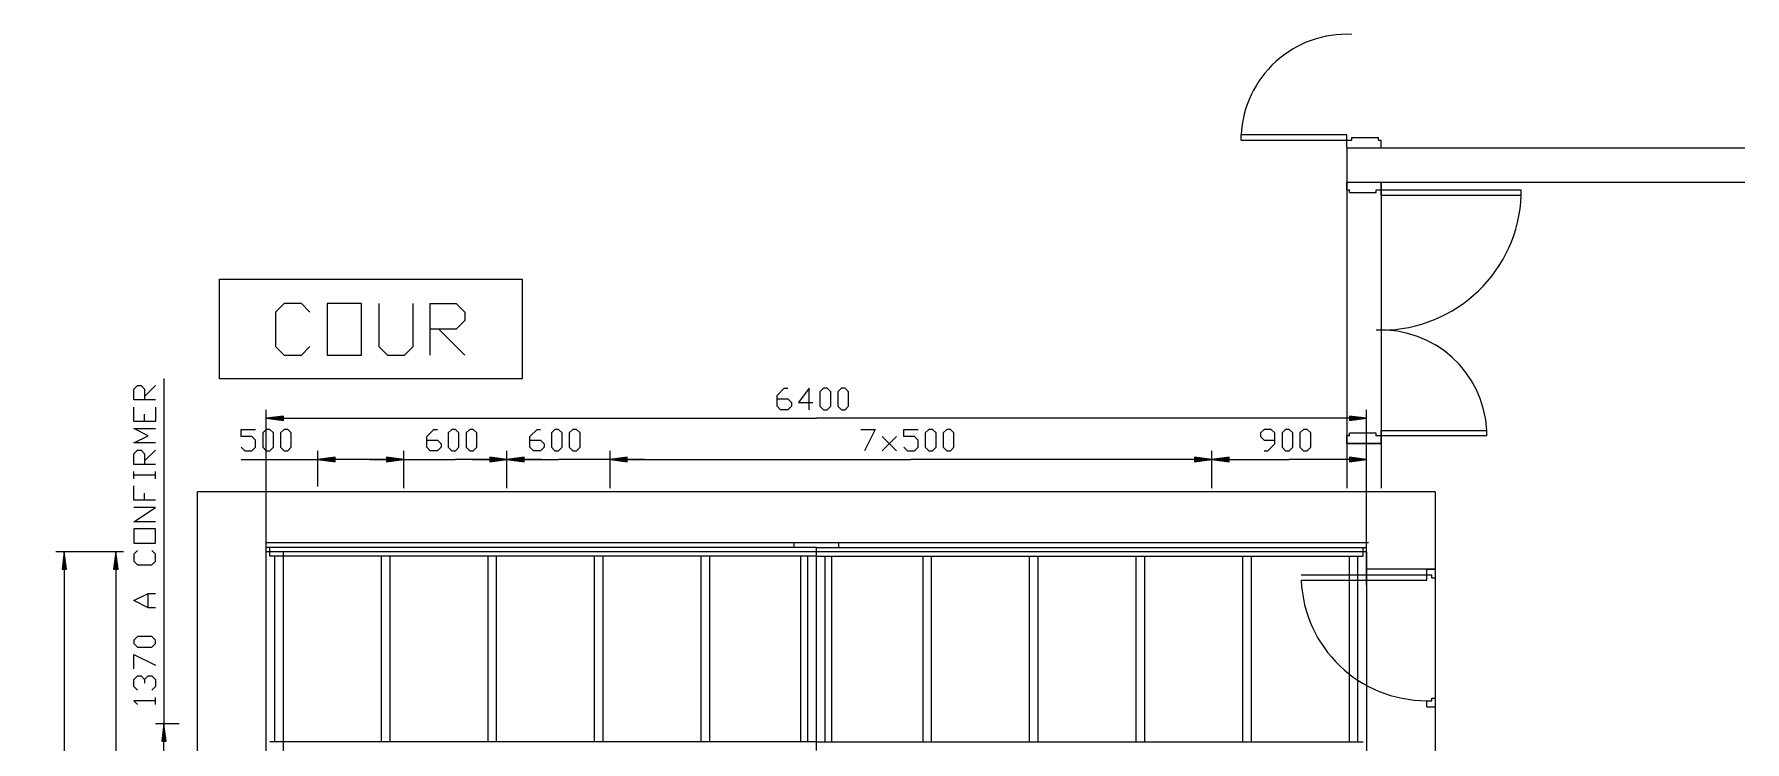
# Model space of a CAD drawing. Header units: millimetres. Extents: x 53635 to 142317, y 101101 to 147193.
# Drawn here: x 54319 to 64269, y 120989 to 125103 of the extents above; entities that cross this region are included whole.
import ezdxf

# ---------------------------------------------------------------- set-up
doc = ezdxf.new("R2010")
doc.units = ezdxf.units.MM
doc.header["$LTSCALE"] = 0.5
doc.header["$MEASUREMENT"] = 0
doc.layers.get('0').update_dxf_attribs({"lineweight": 0})
for name, color, linetype, lineweight in [('-beton', 6, 'Continuous', 0), ('-fort', 7, 'Continuous', 0), ('beton', 6, 'Continuous', 0), ('betonfin', 1, 'Continuous', 0), ('COT', 3, 'Continuous', 0)]:
    doc.layers.add(name, color=color, linetype=linetype, lineweight=lineweight)
doc.styles.add('_TCW_TXTSTY_1', font='TIMES.TTF')
doc.styles.get("Standard").update_dxf_attribs({"font": 'TXT.SHX'})
doc.dimstyles.get("Standard").update_dxf_attribs({"dimscale": 10, "dimtxt": 1.5, "dimasz": 2, "dimexe": 1, "dimexo": 1, "dimgap": 1, "dimtad": 1, "dimrnd": 0.5, "dimdsep": 46, "dimtxsty": '_TCW_TXTSTY_1', "dimcen": 0.09, "dimclrd": 3, "dimclre": 3, "dimclrt": 3, "dimadec": 0, "dimazin": 0, "dimtfac": 1, "dimtdec": 3, "dimtmove": 0, "dimatfit": 0, "dimfxl": 1, "dimfrac": 2, "dimtolj": 1, "dimtzin": 0, "dimarcsym": 0})

# ---------------------------------------------------------------- blocks, each defined once
blk = doc.blocks.new('*D26')
at = {"layer": 'COT', "linetype": 'Continuous'}
for points in [[(61169, 122630.3), (61269, 122617.3), (61269, 122643.3)], [(62069, 122630.3), (61969, 122643.3), (61969, 122617.3)]]:
    blk.add_hatch(color=3, dxfattribs=at).paths.add_polyline_path(points)
at = {"linetype": 'ByBlock', "flags": 128}
for points in [[(61473.2, 122680.3), (61494, 122680.3), (61535.7, 122721.9), (61535.7, 122784.4), (61514.8, 122805.3), (61473.2, 122805.3), (61452.3, 122784.4), (61452.3, 122763.6), (61473.2, 122742.8), (61535.7, 122742.8)], [(61598.2, 122680.3), (61619, 122680.3), (61639.8, 122701.1), (61639.8, 122784.4), (61619, 122805.3), (61598.2, 122805.3), (61577.3, 122784.4), (61577.3, 122701.1), (61598.2, 122680.3)], [(61702.3, 122680.3), (61723.2, 122680.3), (61744, 122701.1), (61744, 122784.4), (61723.2, 122805.3), (61702.3, 122805.3), (61681.5, 122784.4), (61681.5, 122701.1), (61702.3, 122680.3)]]:
    blk.add_lwpolyline(points, dxfattribs=at)
at = {"layer": 'COT', "color": 3, "linetype": 'Continuous'}
for p, q in [((61169, 122463.5), (61169, 122680.3)), ((62069, 122463.5), (62069, 122680.3))]:
    blk.add_line(p, q, dxfattribs=at)
at = {"layer": 'COT', "color": 3, "linetype": 'Continuous', "flags": 128}
for points in [[(61169, 122630.3), (61269, 122617.3), (61269, 122643.3)], [(62069, 122630.3), (61969, 122643.3), (61969, 122617.3)]]:
    blk.add_lwpolyline(points, close=True, dxfattribs=at)
for points in [[(61269, 122630.3), (61269, 122630.3), (61269, 122630.3), (61619, 122630.3)], [(61969, 122630.3), (61969, 122630.3), (61969, 122630.3), (61619, 122630.3)]]:
    blk.add_lwpolyline(points, dxfattribs=at)
blk = doc.blocks.new('*D27')
at = {"layer": 'COT', "linetype": 'Continuous'}
for points in [[(57669, 122630.3), (57769, 122617.3), (57769, 122643.3)], [(61169, 122630.3), (61069, 122643.3), (61069, 122617.3)]]:
    blk.add_hatch(color=3, dxfattribs=at).paths.add_polyline_path(points)
at = {"linetype": 'ByBlock', "flags": 128}
for points in [[(59127.3, 122805.3), (59210.7, 122805.3), (59148.2, 122680.3)], [(59377.3, 122701.1), (59398.2, 122680.3), (59439.8, 122680.3), (59460.7, 122701.1), (59460.7, 122742.8), (59439.8, 122763.6), (59377.3, 122763.6), (59377.3, 122805.3), (59460.7, 122805.3)], [(59523.2, 122680.3), (59544, 122680.3), (59564.8, 122701.1), (59564.8, 122784.4), (59544, 122805.3), (59523.2, 122805.3), (59502.3, 122784.4), (59502.3, 122701.1), (59523.2, 122680.3)], [(59627.3, 122680.3), (59648.2, 122680.3), (59669, 122701.1), (59669, 122784.4), (59648.2, 122805.3), (59627.3, 122805.3), (59606.5, 122784.4), (59606.5, 122701.1), (59627.3, 122680.3)], [(59252.3, 122763.6), (59335.7, 122680.3)]]:
    blk.add_lwpolyline(points, dxfattribs=at)
at = {"linetype": 'ByBlock'}
blk.add_lwpolyline([(59252.3, 122680.3), (59335.7, 122763.6)], dxfattribs=at)
at = {"layer": 'COT', "color": 3, "linetype": 'Continuous'}
for p, q in [((57669, 122473.5), (57669, 122680.3)), ((61169, 122513.5), (61169, 122680.3))]:
    blk.add_line(p, q, dxfattribs=at)
at = {"layer": 'COT', "color": 3, "linetype": 'Continuous', "flags": 128}
for points in [[(57669, 122630.3), (57769, 122617.3), (57769, 122643.3)], [(61169, 122630.3), (61069, 122643.3), (61069, 122617.3)]]:
    blk.add_lwpolyline(points, close=True, dxfattribs=at)
for points in [[(57769, 122630.3), (57769, 122630.3), (57769, 122630.3), (59419, 122630.3)], [(61069, 122630.3), (61069, 122630.3), (61069, 122630.3), (59419, 122630.3)]]:
    blk.add_lwpolyline(points, dxfattribs=at)
blk = doc.blocks.new('*D28')
at = {"layer": 'COT', "linetype": 'Continuous'}
for points in [[(57069, 122630.3), (56969, 122643.3), (56969, 122617.3)], [(57669, 122630.3), (57769, 122617.3), (57769, 122643.3)]]:
    blk.add_hatch(color=3, dxfattribs=at).paths.add_polyline_path(points)
at = {"linetype": 'ByBlock', "flags": 128}
for points in [[(57202.3, 122742.8), (57264.8, 122742.8), (57285.7, 122721.9), (57285.7, 122701.1), (57264.8, 122680.3), (57223.2, 122680.3), (57202.3, 122701.1), (57202.3, 122763.6), (57244, 122805.3), (57264.8, 122805.3)], [(57348.2, 122680.3), (57369, 122680.3), (57389.8, 122701.1), (57389.8, 122784.4), (57369, 122805.3), (57348.2, 122805.3), (57327.3, 122784.4), (57327.3, 122701.1), (57348.2, 122680.3)], [(57452.3, 122680.3), (57473.2, 122680.3), (57494, 122701.1), (57494, 122784.4), (57473.2, 122805.3), (57452.3, 122805.3), (57431.5, 122784.4), (57431.5, 122701.1), (57452.3, 122680.3)]]:
    blk.add_lwpolyline(points, dxfattribs=at)
at = {"layer": 'COT', "color": 3, "linetype": 'Continuous'}
for p, q in [((57069, 122463.5), (57069, 122680.3)), ((57669, 122463.5), (57669, 122680.3))]:
    blk.add_line(p, q, dxfattribs=at)
at = {"layer": 'COT', "color": 3, "linetype": 'Continuous', "flags": 128}
for points in [[(56869, 122630.3), (56969, 122630.3)], [(57869, 122630.3), (57769, 122630.3)]]:
    blk.add_lwpolyline(points, dxfattribs=at)
for points in [[(57069, 122630.3), (56969, 122643.3), (56969, 122617.3)], [(57669, 122630.3), (57769, 122617.3), (57769, 122643.3)]]:
    blk.add_lwpolyline(points, close=True, dxfattribs=at)
at = {"layer": 'COT', "color": 3, "linetype": 'Continuous'}
for points in [[(57069, 122630.3), (57369, 122630.3)], [(57669, 122630.3), (57369, 122630.3)]]:
    blk.add_lwpolyline(points, dxfattribs=at)
blk = doc.blocks.new('*D29')
at = {"layer": 'COT', "linetype": 'Continuous'}
for points in [[(56469, 122630.3), (56369, 122643.3), (56369, 122617.3)], [(57069, 122630.3), (57169, 122617.3), (57169, 122643.3)]]:
    blk.add_hatch(color=3, dxfattribs=at).paths.add_polyline_path(points)
at = {"linetype": 'ByBlock', "flags": 128}
for points in [[(56602.3, 122742.8), (56664.8, 122742.8), (56685.7, 122721.9), (56685.7, 122701.1), (56664.8, 122680.3), (56623.2, 122680.3), (56602.3, 122701.1), (56602.3, 122763.6), (56644, 122805.3), (56664.8, 122805.3)], [(56748.2, 122680.3), (56769, 122680.3), (56789.8, 122701.1), (56789.8, 122784.4), (56769, 122805.3), (56748.2, 122805.3), (56727.3, 122784.4), (56727.3, 122701.1), (56748.2, 122680.3)], [(56852.3, 122680.3), (56873.2, 122680.3), (56894, 122701.1), (56894, 122784.4), (56873.2, 122805.3), (56852.3, 122805.3), (56831.5, 122784.4), (56831.5, 122701.1), (56852.3, 122680.3)]]:
    blk.add_lwpolyline(points, dxfattribs=at)
at = {"layer": 'COT', "color": 3, "linetype": 'Continuous'}
for p, q in [((56469, 122463.5), (56469, 122680.3)), ((57069, 122463.5), (57069, 122680.3))]:
    blk.add_line(p, q, dxfattribs=at)
at = {"layer": 'COT', "color": 3, "linetype": 'Continuous', "flags": 128}
for points in [[(56269, 122630.3), (56369, 122630.3)], [(57269, 122630.3), (57169, 122630.3)]]:
    blk.add_lwpolyline(points, dxfattribs=at)
for points in [[(56469, 122630.3), (56369, 122643.3), (56369, 122617.3)], [(57069, 122630.3), (57169, 122617.3), (57169, 122643.3)]]:
    blk.add_lwpolyline(points, close=True, dxfattribs=at)
at = {"layer": 'COT', "color": 3, "linetype": 'Continuous'}
for points in [[(56469, 122630.3), (56769, 122630.3)], [(57069, 122630.3), (56769, 122630.3)]]:
    blk.add_lwpolyline(points, dxfattribs=at)
blk = doc.blocks.new('*D30')
at = {"layer": 'COT', "linetype": 'Continuous'}
for points in [[(55969, 122630.3), (56069, 122617.3), (56069, 122643.3)], [(56469, 122630.3), (56369, 122643.3), (56369, 122617.3)]]:
    blk.add_hatch(color=3, dxfattribs=at).paths.add_polyline_path(points)
at = {"linetype": 'ByBlock', "flags": 128}
for points in [[(55523.2, 122701.1), (55544, 122680.3), (55585.7, 122680.3), (55606.5, 122701.1), (55606.5, 122742.8), (55585.7, 122763.6), (55523.2, 122763.6), (55523.2, 122805.3), (55606.5, 122805.3)], [(55669, 122680.3), (55689.8, 122680.3), (55710.7, 122701.1), (55710.7, 122784.4), (55689.8, 122805.3), (55669, 122805.3), (55648.2, 122784.4), (55648.2, 122701.1), (55669, 122680.3)], [(55773.2, 122680.3), (55794, 122680.3), (55814.8, 122701.1), (55814.8, 122784.4), (55794, 122805.3), (55773.2, 122805.3), (55752.3, 122784.4), (55752.3, 122701.1), (55773.2, 122680.3)]]:
    blk.add_lwpolyline(points, dxfattribs=at)
at = {"layer": 'COT', "color": 3, "linetype": 'Continuous'}
for p, q in [((55969, 122473.5), (55969, 122680.3)), ((56469, 122513.5), (56469, 122680.3))]:
    blk.add_line(p, q, dxfattribs=at)
at = {"layer": 'COT', "color": 3, "linetype": 'Continuous', "flags": 128}
for points in [[(55523.2, 122630.3), (55856.5, 122630.3), (55969, 122630.3), (56019, 122630.3)], [(56369, 122630.3), (56069, 122630.3), (56069, 122630.3), (56019, 122630.3)]]:
    blk.add_lwpolyline(points, dxfattribs=at)
for points in [[(55969, 122630.3), (56069, 122617.3), (56069, 122643.3)], [(56469, 122630.3), (56369, 122643.3), (56369, 122617.3)]]:
    blk.add_lwpolyline(points, close=True, dxfattribs=at)
blk = doc.blocks.new('*D61')
at = {"layer": 'COT', "linetype": 'Continuous'}
for points in [[(55669, 122869.8), (55769, 122856.8), (55769, 122882.8)], [(62069, 122869.8), (61969, 122882.8), (61969, 122856.8)]]:
    blk.add_hatch(color=3, dxfattribs=at).paths.add_polyline_path(points)
at = {"linetype": 'ByBlock', "flags": 128}
for points in [[(58639.8, 122982.3), (58702.3, 122982.3), (58723.2, 122961.5), (58723.2, 122940.6), (58702.3, 122919.8), (58660.7, 122919.8), (58639.8, 122940.6), (58639.8, 123003.1), (58681.5, 123044.8), (58702.3, 123044.8)], [(58827.3, 122919.8), (58827.3, 123044.8), (58764.8, 122961.5), (58848.2, 122961.5)], [(58910.7, 122919.8), (58931.5, 122919.8), (58952.3, 122940.6), (58952.3, 123024), (58931.5, 123044.8), (58910.7, 123044.8), (58889.8, 123024), (58889.8, 122940.6), (58910.7, 122919.8)], [(59014.8, 122919.8), (59035.7, 122919.8), (59056.5, 122940.6), (59056.5, 123024), (59035.7, 123044.8), (59014.8, 123044.8), (58994, 123024), (58994, 122940.6), (59014.8, 122919.8)]]:
    blk.add_lwpolyline(points, dxfattribs=at)
at = {"layer": 'COT', "color": 3, "linetype": 'Continuous'}
for p, q in [((55669, 121901.9), (55669, 122919.8)), ((62069, 121901.9), (62069, 122919.8))]:
    blk.add_line(p, q, dxfattribs=at)
at = {"layer": 'COT', "color": 3, "linetype": 'Continuous', "flags": 128}
for points in [[(55669, 122869.8), (55769, 122856.8), (55769, 122882.8)], [(62069, 122869.8), (61969, 122882.8), (61969, 122856.8)]]:
    blk.add_lwpolyline(points, close=True, dxfattribs=at)
for points in [[(55769, 122869.8), (55769, 122869.8), (55769, 122869.8), (58869, 122869.8)], [(61969, 122869.8), (61969, 122869.8), (61969, 122869.8), (58869, 122869.8)]]:
    blk.add_lwpolyline(points, dxfattribs=at)
blk = doc.blocks.new('*D63')
at = {"layer": 'COT', "linetype": 'Continuous'}
for points in [[(54794, 122093), (54781, 121993), (54807, 121993)], [(54794, 113721.6), (54807, 113821.6), (54781, 113821.6)]]:
    blk.add_hatch(color=3, dxfattribs=at).paths.add_polyline_path(points)
at = {"linetype": 'ByBlock', "flags": 128}
for points in [[(54639.8, 118032.3), (54619, 118053.1), (54619, 118094.8), (54639.8, 118115.6), (54660.6, 118115.6), (54681.5, 118094.8), (54681.5, 118053.1), (54702.3, 118032.3), (54744, 118032.3), (54744, 118115.6)], [(54619, 117907.3), (54619, 117990.6), (54744, 117928.1)], [(54639.8, 117782.3), (54619, 117803.1), (54619, 117844.8), (54639.8, 117865.6), (54660.6, 117865.6), (54681.5, 117844.8), (54681.5, 117824)], [(54744, 117678.1), (54744, 117719.8), (54723.1, 117740.6), (54702.3, 117740.6), (54681.5, 117719.8), (54681.5, 117678.1), (54660.6, 117657.3), (54639.8, 117657.3), (54619, 117678.1), (54619, 117719.8), (54639.8, 117740.6), (54660.6, 117740.6), (54681.5, 117719.8)]]:
    blk.add_lwpolyline(points, dxfattribs=at)
at = {"linetype": 'ByBlock'}
for points in [[(54681.5, 117844.8), (54702.3, 117865.6), (54723.1, 117865.6), (54744, 117844.8), (54744, 117803.1), (54723.1, 117782.3)], [(54681.5, 117678.1), (54702.3, 117657.3), (54723.1, 117657.3), (54744, 117678.1)]]:
    blk.add_lwpolyline(points, dxfattribs=at)
at = {"layer": 'COT', "color": 3, "linetype": 'Continuous'}
for p, q in [((54821.7, 122093), (54744, 122093)), ((55162.6, 113721.6), (54744, 113721.6))]:
    blk.add_line(p, q, dxfattribs=at)
at = {"layer": 'COT', "color": 3, "linetype": 'Continuous', "flags": 128}
for points in [[(54794, 122093), (54781, 121993), (54807, 121993)], [(54794, 113721.6), (54807, 113821.6), (54781, 113821.6)]]:
    blk.add_lwpolyline(points, close=True, dxfattribs=at)
for points in [[(54794, 121993), (54794, 121993), (54794, 121993), (54794, 117907.3)], [(54794, 113821.6), (54794, 113821.6), (54794, 113821.6), (54794, 117907.3)]]:
    blk.add_lwpolyline(points, dxfattribs=at)
blk = doc.blocks.new('*D64')
at = {"layer": 'COT', "linetype": 'Continuous'}
for points in [[(54494.2, 122093), (54481.2, 121993), (54507.2, 121993)], [(54494.2, 105350.2), (54507.2, 105450.2), (54481.2, 105450.2)]]:
    blk.add_hatch(color=3, dxfattribs=at).paths.add_polyline_path(points)
at = {"linetype": 'ByBlock', "flags": 128}
for points in [[(54444.2, 114575.8), (54444.2, 114492.4), (54319.2, 114492.4), (54319.2, 114575.8)], [(54319.2, 114367.4), (54423.4, 114367.4), (54444.2, 114388.3), (54444.2, 114429.9), (54423.4, 114450.8), (54319.2, 114450.8)], [(54444.2, 114263.3), (54444.2, 114284.1), (54402.6, 114325.8), (54340.1, 114325.8), (54319.2, 114304.9), (54319.2, 114263.3), (54340.1, 114242.4), (54423.4, 114242.4), (54444.2, 114263.3)], [(54444.2, 114159.1), (54444.2, 114200.8)], [(54444.2, 114034.1), (54319.2, 114034.1), (54319.2, 114096.6), (54340.1, 114117.4), (54360.9, 114117.4), (54381.7, 114096.6), (54381.7, 114034.1)], [(54444.2, 113909.1), (54444.2, 113992.4), (54319.2, 113992.4), (54319.2, 113909.1), (54444.2, 113909.1)], [(54444.2, 113867.4), (54444.2, 113784.1), (54319.2, 113784.1), (54319.2, 113867.4)], [(54444.2, 113659.1), (54319.2, 113659.1)], [(54444.2, 113575.8), (54319.2, 113575.8)], [(54340.1, 113284.1), (54319.2, 113304.9), (54319.2, 113346.6), (54340.1, 113367.4), (54360.9, 113367.4), (54381.7, 113346.6), (54381.7, 113304.9), (54402.6, 113284.1), (54444.2, 113284.1), (54444.2, 113367.4)], [(54444.2, 113221.6), (54319.2, 113221.6), (54402.6, 113159.1), (54402.6, 113242.4)], [(54319.2, 113034.1), (54319.2, 113117.4), (54444.2, 113054.9)], [(54381.7, 112909.1), (54381.7, 112971.6), (54402.6, 112992.4), (54423.4, 112992.4), (54444.2, 112971.6), (54444.2, 112929.9), (54423.4, 112909.1), (54360.9, 112909.1), (54319.2, 112950.8), (54319.2, 112971.6)], [(54444.2, 112825.8), (54444.2, 112867.4)]]:
    blk.add_lwpolyline(points, dxfattribs=at)
at = {"linetype": 'ByBlock'}
for points in [[(54381.7, 114492.4), (54381.7, 114534.1)], [(54402.6, 114284.1), (54444.2, 114325.8)], [(54319.2, 114159.1), (54319.2, 114200.8)], [(54444.2, 114179.9), (54319.2, 114179.9)], [(54381.7, 114054.9), (54444.2, 114117.4)], [(54381.7, 113784.1), (54381.7, 113825.8)], [(54444.2, 113742.4), (54319.2, 113742.4)], [(54381.7, 113659.1), (54381.7, 113742.4)], [(54319.2, 113534.1), (54319.2, 113617.4)], [(54444.2, 112846.6), (54319.2, 112846.6), (54340.1, 112825.8)]]:
    blk.add_lwpolyline(points, dxfattribs=at)
at = {"layer": 'COT', "color": 3, "linetype": 'Continuous'}
for p, q in [((54839.1, 122093), (54444.2, 122093)), ((54886, 105350.2), (54444.2, 105350.2))]:
    blk.add_line(p, q, dxfattribs=at)
at = {"layer": 'COT', "color": 3, "linetype": 'Continuous', "flags": 128}
for points in [[(54494.2, 122093), (54481.2, 121993), (54507.2, 121993)], [(54494.2, 105350.2), (54507.2, 105450.2), (54481.2, 105450.2)]]:
    blk.add_lwpolyline(points, close=True, dxfattribs=at)
for points in [[(54494.2, 121993), (54494.2, 121993), (54494.2, 121993), (54494.2, 105450.2)], [(54494.2, 105450.2), (54494.2, 105450.2), (54494.2, 105450.2), (54494.2, 105450.2)]]:
    blk.add_lwpolyline(points, dxfattribs=at)
blk = doc.blocks.new('*D69')
at = {"layer": 'COT', "linetype": 'Continuous'}
for points in [[(55074, 121093), (55061, 120993), (55087, 120993)], [(55074, 119721.6), (55087, 119821.6), (55061, 119821.6)]]:
    blk.add_hatch(color=3, dxfattribs=at).paths.add_polyline_path(points)
at = {"linetype": 'ByBlock', "flags": 128}
for points in [[(55024, 122976.4), (54899, 122976.4), (54899, 123038.9), (54919.8, 123059.7), (54940.6, 123059.7), (54961.5, 123038.9), (54961.5, 122976.4)], [(55024, 122934.7), (55024, 122851.4), (54899, 122851.4), (54899, 122934.7)], [(55024, 122726.4), (54899, 122726.4), (54982.3, 122768), (54899, 122809.7), (55024, 122809.7)], [(55024, 122601.4), (54899, 122601.4), (54899, 122663.9), (54919.8, 122684.7), (54940.6, 122684.7), (54961.5, 122663.9), (54961.5, 122601.4)], [(55024, 122518), (55024, 122559.7)], [(55024, 122393), (54899, 122393), (54899, 122476.4)], [(55024, 122268), (54899, 122268), (55024, 122351.4), (54899, 122351.4)], [(55024, 122143), (55024, 122226.4), (54899, 122226.4), (54899, 122143), (55024, 122143)], [(54919.8, 122101.4), (54899, 122080.5), (54899, 122038.9), (54919.8, 122018), (55003.1, 122018), (55024, 122038.9), (55024, 122080.5), (55003.1, 122101.4)], [(55024, 121768), (54982.3, 121768), (54899, 121809.7), (54982.3, 121851.4), (55024, 121851.4)], [(55024, 121559.7), (55024, 121580.5), (55003.1, 121601.4), (54919.8, 121601.4), (54899, 121580.5), (54899, 121559.7), (54919.8, 121538.9), (55003.1, 121538.9), (55024, 121559.7)], [(54899, 121413.9), (54899, 121497.2), (55024, 121434.7)], [(54919.8, 121288.9), (54899, 121309.7), (54899, 121351.4), (54919.8, 121372.2), (54940.6, 121372.2), (54961.5, 121351.4), (54961.5, 121330.5)], [(55024, 121205.5), (55024, 121247.2)]]:
    blk.add_lwpolyline(points, dxfattribs=at)
at = {"linetype": 'ByBlock'}
for points in [[(54961.5, 122997.2), (55024, 123059.7)], [(54961.5, 122851.4), (54961.5, 122893)], [(54961.5, 122622.2), (55024, 122684.7)], [(54899, 122518), (54899, 122559.7)], [(55024, 122538.9), (54899, 122538.9)], [(54961.5, 122393), (54961.5, 122434.7)], [(54982.3, 121768), (54982.3, 121851.4)], [(54961.5, 121351.4), (54982.3, 121372.2), (55003.1, 121372.2), (55024, 121351.4), (55024, 121309.7), (55003.1, 121288.9)], [(55024, 121226.4), (54899, 121226.4), (54919.8, 121205.5)]]:
    blk.add_lwpolyline(points, dxfattribs=at)
at = {"layer": 'COT', "color": 3, "linetype": 'Continuous'}
for p, q in [((55162.6, 121093), (55024, 121093)), ((55162.6, 119721.6), (55024, 119721.6))]:
    blk.add_line(p, q, dxfattribs=at)
at = {"layer": 'COT', "color": 3, "linetype": 'Continuous', "flags": 128}
for points in [[(55074, 123101.4), (55074, 121205.5), (55074, 121093), (55074, 121043)], [(55074, 119821.6), (55074, 120993), (55074, 120993), (55074, 121043)]]:
    blk.add_lwpolyline(points, dxfattribs=at)
for points in [[(55074, 121093), (55061, 120993), (55087, 120993)], [(55074, 119721.6), (55087, 119821.6), (55061, 119821.6)]]:
    blk.add_lwpolyline(points, close=True, dxfattribs=at)

msp = doc.modelspace()

# ---------------------------------------------------------------- linework, layer by layer
at = {"layer": '-beton'}
msp.add_line((62080, 122146.58), (55669, 122146.58), dxfattribs=at)
at = {"layer": '-fort'}
for p, q in [((58869, 122119.08), (55669, 122119.08)), ((55689, 122069.08), (55689, 122119.08)), ((58739, 122119.08), (58739, 122143.02)), ((58869, 122119.08), (62069, 122119.08)), ((58869, 120939.08), (58869, 122119.08)), ((58869, 120939.08), (58869, 122119.08)), ((58999, 122119.08), (58999, 122143.02)), ((62049, 122069.08), (62049, 122119.08)), ((58869, 122069.08), (55689, 122069.08)), ((55719, 120989.08), (55719, 122069.08)), ((55769, 120989.08), (55769, 122069.08)), ((56339, 120989.08), (56339, 122069.08)), ((56389, 120989.08), (56389, 122069.08)), ((56959, 120989.08), (56959, 122069.08)), ((57009, 120989.08), (57009, 122069.08)), ((57579, 120989.08), (57579, 122069.08)), ((57629, 120989.08), (57629, 122069.08)), ((58199, 120989.08), (58199, 122069.08)), ((58249, 120989.08), (58249, 122069.08)), ((58779, 120989.08), (58779, 122069.08)), ((58819, 120989.08), (58819, 122069.08)), ((58869, 122069.08), (62049, 122069.08)), ((58919, 120989.08), (58919, 122069.08)), ((58959, 120989.08), (58959, 122069.08)), ((59489, 120989.08), (59489, 122069.08)), ((59539, 120989.08), (59539, 122069.08)), ((60109, 120989.08), (60109, 122069.08)), ((60159, 120989.08), (60159, 122069.08)), ((60729, 120989.08), (60729, 122069.08)), ((60779, 120989.08), (60779, 122069.08)), ((61349, 120989.08), (61349, 122069.08)), ((61399, 120989.08), (61399, 122069.08)), ((61969, 120989.08), (61969, 122069.08)), ((62019, 120989.08), (62019, 122069.08)), ((58869, 120989.08), (55689, 120989.08)), ((58869, 120989.08), (62049, 120989.08))]:
    msp.add_line(p, q, dxfattribs=at)
at = {"linetype": 'ByBlock', "flags": 128}
for points in [[(55923.31, 123487.6), (55873.31, 123537.6), (55773.31, 123537.6), (55723.31, 123487.6), (55723.31, 123287.6), (55773.31, 123237.6), (55873.31, 123237.6), (55923.31, 123287.6)], [(56023.31, 123237.6), (56223.31, 123237.6), (56223.31, 123537.6), (56023.31, 123537.6), (56023.31, 123237.6)], [(56323.31, 123537.6), (56323.31, 123287.6), (56373.31, 123237.6), (56473.31, 123237.6), (56523.31, 123287.6), (56523.31, 123537.6)], [(56623.31, 123237.6), (56623.31, 123537.6), (56773.31, 123537.6), (56823.31, 123487.6), (56823.31, 123437.6), (56773.31, 123387.6), (56623.31, 123387.6)]]:
    msp.add_lwpolyline(points, dxfattribs=at)
at = {"linetype": 'ByBlock'}
msp.add_lwpolyline([(56673.31, 123387.6), (56823.31, 123237.6)], dxfattribs=at)
at = {"layer": 'beton'}
for p, q in [((61954, 124442.86), (64249.02, 124442.8)), ((61954, 124442.86), (61954, 124243.02)), ((61954, 124243.02), (64249.02, 124242.99)), ((62469, 122443.02), (55269, 122443.02)), ((55269, 105348.4), (55269, 122443.02)), ((62469, 122443.02), (62469, 105050.15)), ((62069, 122093.02), (55669, 122093.02)), ((55669, 105350.15), (55669, 122093.02)), ((62069, 122093.02), (62069, 105350.15))]:
    msp.add_line(p, q, dxfattribs=at)
at = {"layer": 'betonfin'}
for p, q in [((61954, 124517.86), (61339, 124517.86)), ((61339, 124487.86), (61339, 124517.86)), ((61339, 124487.86), (61984, 124487.86)), ((61954, 124442.86), (61954, 124517.86)), ((61984, 124502.86), (62139, 124502.86)), ((61984, 124487.86), (61984, 124502.86)), ((62139, 124487.86), (62139, 124502.86)), ((62139, 124487.86), (62154, 124487.86)), ((62154, 124442.86), (62154, 124487.86)), ((61954, 124442.86), (64269.02, 124442.79)), ((61954, 124442.86), (61954, 124243.02)), ((61954, 124442.86), (62154, 124442.86)), ((61954, 124243.02), (64269.02, 124242.99)), ((61954, 124243.02), (62154, 124243.02)), ((61954, 124198.02), (61954, 124243.02)), ((61954, 124243.02), (61954, 122743.02)), ((61954, 124198.02), (61969, 124198.02)), ((61969, 124183.02), (61969, 124198.02)), ((61969, 124183.02), (62124, 124183.02)), ((62124, 124183.02), (62124, 124198.02)), ((62124, 124198.02), (62968.45, 124198.02)), ((62124, 124198.02), (62969, 124198.02)), ((62153.93, 124243.02), (62153.87, 122743.02)), ((62154, 124168.02), (62154, 124243.02)), ((62969, 124168.02), (62969, 124198.02)), ((62154, 124168.02), (62969, 124168.02)), ((61969, 122768.02), (61969, 122783.02)), ((62124, 122783.02), (61969, 122783.02)), ((62124, 122768.02), (62124, 122783.02)), ((62154, 122723.02), (62154, 122798.02)), ((62154, 122798.02), (62769, 122798.02)), ((62769, 122768.02), (62769, 122798.02)), ((61954, 122743.02), (61953.99, 122463.05)), ((61969, 122768.02), (61954, 122768.02)), ((61954, 122723.02), (61954, 122768.02)), ((61954, 122723.02), (61954, 122663.06)), ((61954, 122723.02), (62154, 122723.02)), ((62154, 122723.02), (61954, 122723.02)), ((62769, 122768.02), (62124, 122768.02)), ((62153.87, 122743.02), (62153.86, 122463.05)), ((62154, 122723.02), (62154, 122663.05)), ((55769, 105350.15), (55769, 122093.02)), ((62469, 121993.02), (62069, 121993.02)), ((62419, 121928.02), (62419, 121993.02)), ((62419, 121993.02), (62469, 121993.02)), ((62469, 121993.02), (62469, 121943.02)), ((62449, 121958.02), (61689, 121958.02)), ((61689, 121928.02), (62419, 121928.02)), ((62449, 121943.02), (62449, 121958.02)), ((62449, 121943.02), (62469, 121943.02)), ((62419, 121193.02), (62419, 121228.02)), ((62419, 121228.02), (62449, 121228.02)), ((62419, 121193.02), (62469, 121193.02)), ((62449, 121243.02), (62469, 121243.02)), ((62449, 121228.02), (62449, 121243.02)), ((62469, 121243.02), (62469, 121193.02))]:
    msp.add_line(p, q, dxfattribs=at)
for centre, radius, start, end in [((61954, 124487.86), 615, 87.203987, 177.203987), ((62154.55, 124198.02), 815, -90.038833, -2.109619), ((62154, 122768.02), 615, 2.796013, 92.796013), ((62418.38, 121958.02), 730, -177.644736, -89.951598)]:
    msp.add_arc(centre, radius, start, end, dxfattribs=at)
at = {"layer": 'COT'}
msp.add_lwpolyline([(55397.56, 123678.09), (57158.38, 123678.09), (57158.38, 123099.9), (55397.56, 123099.9)], close=True, dxfattribs=at)

# ---------------------------------------------------------------- dimensions: what is measured, and where the dimension line sits
at = {"layer": 'COT', "linetype": 'Continuous'}
dim = msp.add_linear_dim(base=(55073.98, 121093.02), p1=(55212.58, 119721.59), p2=(55212.58, 121093.02), angle=90, text='1370 A CONFIRMER', dimstyle='Standard', override={"dimscale": 50, "dimtxt": 2.5, "dimdec": 0, "dimtxsty": 'Standard', "dimtdec": 0}, dxfattribs=at)
dim.commit()
dim.dimension.update_dxf_attribs({"geometry": '*D69', "text_midpoint": (54961.48, 122153.44)})
for base, p1, p2, picture, middle in [((62069, 122869.8), (55669, 121851.93), (62069, 121851.93), '*D61', (58869, 122982.3)), ((55969, 122630.27), (56469, 122463.48), (55969, 122423.53), '*D30', (55689.83, 122742.77)), ((56469, 122630.27), (57069, 122413.48), (56469, 122413.48), '*D29', (56769, 122742.77)), ((57069, 122630.27), (57669, 122413.48), (57069, 122413.48), '*D28', (57369, 122742.77)), ((61169, 122630.27), (62069, 122413.48), (61169, 122413.48), '*D26', (61619, 122742.77))]:
    dim = msp.add_linear_dim(base=base, p1=p1, p2=p2, dimstyle='Standard', override={"dimscale": 50, "dimtxt": 2.5, "dimdec": 0, "dimtxsty": 'Standard', "dimtdec": 0}, dxfattribs=at)
    dim.commit()
    dim.dimension.update_dxf_attribs({"geometry": picture, "text_midpoint": middle})
dim = msp.add_linear_dim(base=(61169, 122630.27), p1=(57669, 122423.53), p2=(61169, 122463.48), text='7x500', dimstyle='Standard', override={"dimscale": 50, "dimtxt": 2.5, "dimdec": 0, "dimtxsty": 'Standard', "dimtdec": 0}, dxfattribs=at)
dim.commit()
dim.dimension.update_dxf_attribs({"geometry": '*D27', "text_midpoint": (59419, 122742.77)})
dim = msp.add_linear_dim(base=(54494.24, 105350.15), p1=(54889.09, 122093.02), p2=(54935.96, 105350.15), angle=90, text='16742 THEORIQUE', dimstyle='Standard', override={"dimscale": 50, "dimtxt": 2.5, "dimdec": 0, "dimtxsty": 'Standard', "dimtdec": 0}, dxfattribs=at)
dim.commit()
dim.dimension.update_dxf_attribs({"geometry": '*D64', "text_midpoint": (54494.24, 113721.59), "dimtype": 160})
dim = msp.add_linear_dim(base=(54793.98, 122093.02), p1=(55212.58, 113721.59), p2=(54871.73, 122093.02), angle=90, dimstyle='Standard', override={"dimscale": 50, "dimtxt": 2.5, "dimdec": 0, "dimtxsty": 'Standard', "dimtdec": 0}, dxfattribs=at)
dim.commit()
dim.dimension.update_dxf_attribs({"geometry": '*D63', "text_midpoint": (54681.48, 117907.3)})

doc.saveas('drawing.dxf')
